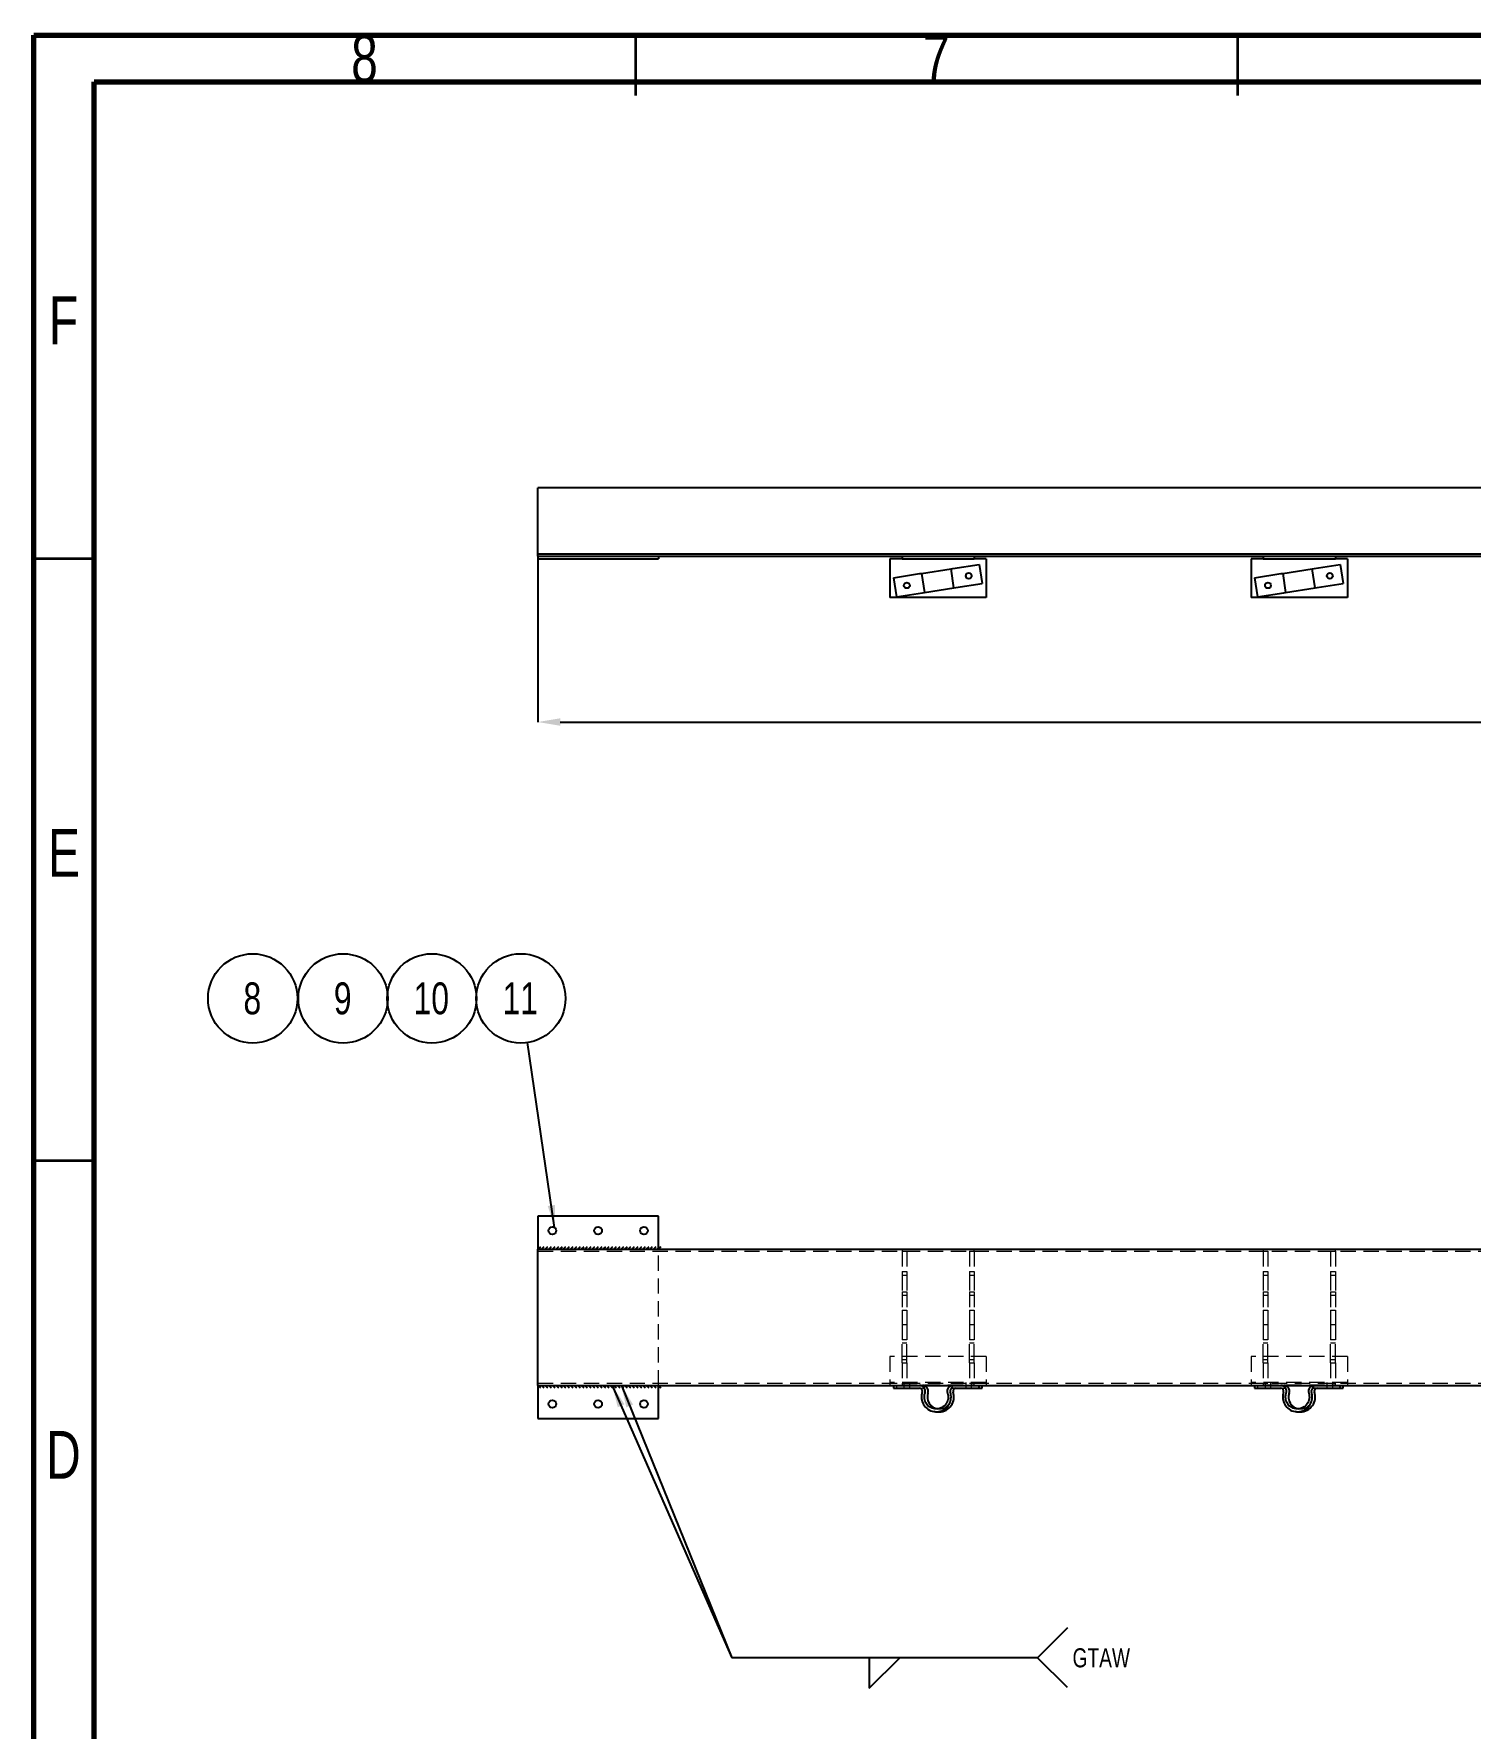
# Model space of a CAD drawing. Header units: millimetres. Extents: x 122 to 2816, y -707 to 556.
# Drawn here: x 1941.2 to 2060.5, y -169.6 to -28.9 of the extents above; entities that cross this region are included whole.
import ezdxf

# ---------------------------------------------------------------- set-up
doc = ezdxf.new("R2010")
doc.units = ezdxf.units.MM
doc.header["$PDSIZE"] = -1
doc.linetypes.add('HIDDEN', pattern=[1.905, 1.27, -0.635])
doc.layers.add('FORMAT', color=7, linetype='Continuous')
doc.styles.add('SLDTEXTSTYLE7', font='TXT', dxfattribs={"width": 0.75})
doc.dimstyles.new('SLDDIMSTYLE0', dxfattribs={"dimtxt": 2.5, "dimasz": 1.852083, "dimexe": 0, "dimexo": 0.625, "dimgap": 0, "dimtad": 1, "dimdec": 0, "dimrnd": 1e-09, "dimtxsty": 'Standard', "dimsah": 1, "dimcen": 2.5, "dimazin": 3, "dimtfac": 1.852083, "dimtdec": 0, "dimtmove": 0, "dimatfit": 3, "dimfrac": 2})
doc.dimstyles.new('SLDDIMSTYLE61', dxfattribs={"dimtxt": 1.852083, "dimasz": 1.852083, "dimexe": 0, "dimexo": 0.625, "dimgap": 0.463021, "dimtad": 1, "dimlfac": 25, "dimzin": 12, "dimtxsty": 'SLDTEXTSTYLE7', "dimsah": 1, "dimcen": 2.5, "dimazin": 3, "dimtfac": 1, "dimtmove": 0, "dimatfit": 3, "dimfrac": 2, "dimtzin": 12})
doc.dimstyles.new('SLDDIMSTYLE62', dxfattribs={"dimtxt": 1.852083, "dimasz": 1.852083, "dimexe": 0, "dimexo": 0.625, "dimgap": 0.463021, "dimtad": 1, "dimdec": 0, "dimlfac": 25, "dimrnd": 1e-09, "dimzin": 12, "dimtxsty": 'SLDTEXTSTYLE7', "dimsah": 1, "dimcen": 2.5, "dimazin": 3, "dimtfac": 1, "dimtdec": 0, "dimtmove": 0, "dimatfit": 3, "dimfrac": 2, "dimtzin": 12})

# ---------------------------------------------------------------- blocks, each defined once
blk = doc.blocks.new('*D1407')
at = {"layer": 'Defpoints', "color": 0}
for p in [(2142.45, -65.96), (2155.13, -67.86), (1983.09, -72.27), (2156.53, -72.27), (2156.53, -72.27)]:
    blk.add_point(p, dxfattribs=at)
at = {"layer": 'FORMAT', "color": 0, "lineweight": -2}
blk.add_line((2155.12, -67.8), (2151.87, -57.55), dxfattribs=at)
blk.add_arc((2156.53, -72.27), 15.44, 114.4783, 173.1217, dxfattribs=at)
at = {"layer": 'FORMAT', "color": 0}
for points in [[(2150.03, -57.93), (2150.25, -58.51), (2151.87, -57.55)], [(2141.52, -70.44), (2140.9, -70.4), (2141.1, -72.27)]]:
    blk.add_solid(points, dxfattribs=at)
at = {"layer": 'FORMAT', "color": 0, "insert": (2141.74, -62.13), "char_height": 1.852, "attachment_point": 1, "rotation": 47.4041, "style": 'SLDTEXTSTYLE7'}
blk.add_mtext('\\A1;72.4°', dxfattribs=at)
blk = doc.blocks.new('*D1408')
at = {"layer": 'Defpoints', "color": 0}
for p in [(1983.09, -72.27), (2156.53, -72.27), (2156.53, -86.06)]:
    blk.add_point(p, dxfattribs=at)
at = {"layer": 'FORMAT', "color": 0, "lineweight": -2}
for p, q in [((1983.09, -72.33), (1983.09, -86.06)), ((2156.53, -72.33), (2156.53, -86.06)), ((1984.95, -86.06), (2154.68, -86.06))]:
    blk.add_line(p, q, dxfattribs=at)
at = {"layer": 'FORMAT', "color": 0}
for points in [[(1984.95, -85.75), (1984.95, -86.37), (1983.09, -86.06)], [(2154.68, -85.75), (2154.68, -86.37), (2156.53, -86.06)]]:
    blk.add_solid(points, dxfattribs=at)
at = {"layer": 'FORMAT', "color": 0, "insert": (2067.01, -83.74), "char_height": 1.852, "attachment_point": 2, "style": 'SLDTEXTSTYLE7'}
blk.add_mtext('\\A1;4336', dxfattribs=at)
blk = doc.blocks.new('SW_NOTE_0_142')
at = {"layer": 'FORMAT', "color": 0}
blk.add_circle((-0.54, 3.67), 3.71, dxfattribs=at)
at = {"layer": 'FORMAT', "color": 0, "insert": (-0.59, 5), "char_height": 2.646, "attachment_point": 2, "style": 'SLDTEXTSTYLE7'}
blk.add_mtext('11', dxfattribs=at)
blk = doc.blocks.new('SW_NOTE_0_145')
at = {"layer": 'FORMAT', "color": 0}
blk.add_circle((1.95, 2.08), 3.71, dxfattribs=at)
at = {"layer": 'FORMAT', "color": 0, "insert": (1.9, 3.41), "char_height": 2.646, "attachment_point": 2, "style": 'SLDTEXTSTYLE7'}
blk.add_mtext('10', dxfattribs=at)
blk = doc.blocks.new('SW_NOTE_0_146')
at = {"layer": 'FORMAT', "color": 0}
blk.add_circle((0.98, 2.08), 3.71, dxfattribs=at)
at = {"layer": 'FORMAT', "color": 0, "insert": (0.95, 3.41), "char_height": 2.65, "attachment_point": 2, "style": 'SLDTEXTSTYLE7'}
blk.add_mtext('9', dxfattribs=at)
blk = doc.blocks.new('SW_NOTE_0_147')
at = {"layer": 'FORMAT', "color": 0}
blk.add_circle((0.98, 2.08), 3.71, dxfattribs=at)
at = {"layer": 'FORMAT', "color": 0, "insert": (0.95, 3.41), "char_height": 2.65, "attachment_point": 2, "style": 'SLDTEXTSTYLE7'}
blk.add_mtext('8', dxfattribs=at)
blk = doc.blocks.new('SW_SYMBOL_AWLD_FILL')
at = {"layer": 'FORMAT', "color": 0}
for p, q in [((0, 0), (0, 1250)), ((0, 1250), (1250, 0)), ((1250, 0), (0, 0))]:
    blk.add_line(p, q, dxfattribs=at)
blk = doc.blocks.new('SW_WELDSYMBOL_9')
at = {"layer": 'FORMAT', "color": 0}
for p, q in [((27.88, 2.48), (25.4, 0)), ((25.4, 0), (0, 0)), ((27.88, -2.48), (25.4, 0))]:
    blk.add_line(p, q, dxfattribs=at)
at = {"layer": 'FORMAT', "color": 0, "extrusion": (0, 0, -1), "xscale": 0.0020277832, "yscale": 0.0020277832, "zscale": 0.0020277832, "rotation": 180}
blk.add_blockref('SW_SYMBOL_AWLD_FILL', (-11.42, 0), dxfattribs=at)
at = {"layer": 'FORMAT', "color": 0, "insert": (28.31, 0.79), "char_height": 1.587, "attachment_point": 1, "style": 'SLDTEXTSTYLE7'}
blk.add_mtext('GTAW', dxfattribs=at)

msp = doc.modelspace()

# ---------------------------------------------------------------- linework, layer by layer
at = {"color": 7, "linetype": 'Continuous', "lineweight": 70}
for p, q in [((1941.225354, -316.012227), (1941.225354, -29.012227)), ((1941.225354, -29.012227), (2341.225354, -29.012227)), ((1946.225354, -309.878702), (1946.225354, -32.878702)), ((1946.225354, -32.878702), (2335.627826, -32.878702))]:
    msp.add_line(p, q, dxfattribs=at)
at = {"color": 7, "linetype": 'Continuous', "lineweight": 35}
for p, q in [((1991.225354, -34.012227), (1991.225354, -29.012227)), ((2041.225354, -34.012227), (2041.225354, -29.012227)), ((1946.225354, -72.512227), (1941.225354, -72.512227)), ((1946.225354, -122.512227), (1941.225354, -122.512227))]:
    msp.add_line(p, q, dxfattribs=at)
at = {"color": 7, "linetype": 'Continuous', "lineweight": 25}
for p, q in [((2154.738108, -66.607135), (1983.093844, -66.607135)), ((1983.093844, -66.724292), (1983.093844, -66.607135)), ((1983.093844, -72.098304), (1983.093844, -66.724292)), ((1983.093844, -72.098304), (2156.48001, -72.098304)), ((1983.093844, -72.268009), (1983.093844, -72.098304)), ((1983.093844, -72.268009), (1983.093844, -72.508009)), ((1983.093844, -72.268009), (1993.093844, -72.268009)), ((1983.093844, -72.508009), (1993.093844, -72.508009)), ((1993.093844, -72.268009), (1993.093844, -72.508009)), ((1993.093844, -72.268009), (2013.333844, -72.268009)), ((2013.333844, -72.508009), (2012.333844, -72.508009)), ((2012.333844, -72.508009), (2012.333844, -72.668009)), ((2012.333844, -72.668009), (2012.333844, -75.708009)), ((2013.333844, -72.268009), (2013.333844, -72.508009)), ((2013.333844, -72.268009), (2019.333844, -72.268009)), ((2013.333844, -72.508009), (2019.333844, -72.508009)), ((2017.564368, -73.305483), (2019.738471, -72.968914)), ((2019.333844, -72.268009), (2019.333844, -72.508009)), ((2019.333844, -72.268009), (2043.333844, -72.268009)), ((2020.333844, -72.508009), (2019.333844, -72.508009)), ((2019.738471, -72.968914), (2019.983248, -74.55008)), ((2020.333844, -72.508009), (2020.333844, -72.668009)), ((2020.333844, -72.668009), (2020.333844, -75.708009)), ((2043.333844, -72.508009), (2042.333844, -72.508009)), ((2042.333844, -72.508009), (2042.333844, -72.668009)), ((2042.333844, -72.668009), (2042.333844, -75.708009)), ((2043.333844, -72.268009), (2049.333844, -72.268009)), ((2043.333844, -72.268009), (2043.333844, -72.508009)), ((2043.333844, -72.508009), (2049.333844, -72.508009)), ((2047.564368, -73.305483), (2049.738471, -72.968914)), ((2049.333844, -72.268009), (2049.333844, -72.508009)), ((2049.333844, -72.268009), (2073.333844, -72.268009)), ((2050.333844, -72.508009), (2049.333844, -72.508009)), ((2049.738471, -72.968914), (2049.983248, -74.55008)), ((2050.333844, -72.508009), (2050.333844, -72.668009)), ((2050.333844, -72.668009), (2050.333844, -75.708009)), ((2012.623226, -74.070412), (2014.797329, -73.733844)), ((2012.623226, -74.070412), (2012.868004, -75.651578)), ((2014.797329, -73.733844), (2014.955445, -73.709366)), ((2014.955445, -73.709366), (2017.406252, -73.329961)), ((2014.955445, -73.709366), (2015.200223, -75.290531)), ((2017.406252, -73.329961), (2017.564368, -73.305483)), ((2017.651029, -74.911126), (2017.406252, -73.329961)), ((2017.809146, -74.886649), (2019.983248, -74.55008)), ((2042.623226, -74.070412), (2044.797329, -73.733844)), ((2042.623226, -74.070412), (2042.868004, -75.651578)), ((2044.797329, -73.733844), (2044.955445, -73.709366)), ((2044.955445, -73.709366), (2047.406252, -73.329961)), ((2044.955445, -73.709366), (2045.200223, -75.290531)), ((2047.406252, -73.329961), (2047.564368, -73.305483)), ((2047.651029, -74.911126), (2047.406252, -73.329961)), ((2047.809146, -74.886649), (2049.983248, -74.55008)), ((2020.333844, -75.708009), (2012.333844, -75.708009)), ((2012.868004, -75.651578), (2015.042106, -75.315009)), ((2015.042106, -75.315009), (2015.200223, -75.290531)), ((2015.200223, -75.290531), (2017.651029, -74.911126)), ((2017.651029, -74.911126), (2017.809146, -74.886649)), ((2050.333844, -75.708009), (2042.333844, -75.708009)), ((2042.868004, -75.651578), (2045.042106, -75.315009)), ((2045.042106, -75.315009), (2045.200223, -75.290531)), ((2045.200223, -75.290531), (2047.651029, -74.911126)), ((2047.651029, -74.911126), (2047.809146, -74.886649)), ((1983.093844, -127.110872), (1983.093844, -129.854018)), ((1993.093844, -127.110872), (1983.093844, -127.110872)), ((1993.093844, -129.854018), (1993.093844, -127.110872)), ((1983.093844, -129.854018), (2156.48001, -129.854018)), ((1983.093844, -135.228029), (1983.093844, -129.854018)), ((1983.093844, -135.793715), (1983.093844, -135.228029)), ((1983.093844, -141.167726), (1983.093844, -135.793715)), ((1983.093844, -141.167726), (1983.093844, -143.910872)), ((1983.093844, -141.167726), (2156.48001, -141.167726)), ((1993.093844, -143.910872), (1993.093844, -141.167726)), ((2012.623226, -141.167726), (2012.623226, -141.407726)), ((2012.623226, -141.407726), (2014.797329, -141.407726)), ((2017.564368, -141.407726), (2019.738471, -141.407726)), ((2019.738471, -141.407726), (2019.738471, -141.167726)), ((2019.738471, -141.407726), (2019.983248, -141.407726)), ((2019.983248, -141.407726), (2019.983248, -141.167726)), ((2042.623226, -141.167726), (2042.623226, -141.407726)), ((2042.623226, -141.407726), (2044.797329, -141.407726)), ((2047.564368, -141.407726), (2049.738471, -141.407726)), ((2049.738471, -141.407726), (2049.738471, -141.167726)), ((2049.738471, -141.407726), (2049.983248, -141.407726)), ((2049.983248, -141.407726), (2049.983248, -141.167726)), ((2016.180849, -143.367726), (2016.425626, -143.367726)), ((2046.180849, -143.367726), (2046.425626, -143.367726)), ((1983.093844, -143.910872), (1993.093844, -143.910872))]:
    msp.add_line(p, q, dxfattribs=at)
at = {"color": 7, "linetype": 'HIDDEN', "lineweight": 18}
for p, q in [((1983.093844, -130.023723), (2156.533844, -130.023723)), ((1993.093844, -141.167726), (1993.093844, -129.854018)), ((2013.333844, -129.910872), (2013.333844, -130.023723)), ((2019.333844, -129.910872), (2013.333844, -129.910872)), ((2013.333844, -130.023723), (2013.733844, -130.023723)), ((2013.333844, -130.023723), (2013.333844, -131.720779)), ((2013.733844, -130.023723), (2013.733844, -131.720779)), ((2018.933844, -130.023723), (2019.333844, -130.023723)), ((2018.933844, -130.023723), (2018.933844, -131.720779)), ((2019.333844, -130.023723), (2019.333844, -129.910872)), ((2019.333844, -130.023723), (2019.333844, -131.720779)), ((2043.333844, -129.910872), (2043.333844, -130.023723)), ((2049.333844, -129.910872), (2043.333844, -129.910872)), ((2043.333844, -130.023723), (2043.733844, -130.023723)), ((2043.333844, -130.023723), (2043.333844, -131.720779)), ((2043.733844, -130.023723), (2043.733844, -131.720779)), ((2048.933844, -130.023723), (2049.333844, -130.023723)), ((2048.933844, -130.023723), (2048.933844, -131.720779)), ((2049.333844, -130.023723), (2049.333844, -129.910872)), ((2049.333844, -130.023723), (2049.333844, -131.720779)), ((2013.333844, -131.720779), (2013.733844, -131.720779)), ((2013.333844, -131.720779), (2013.333844, -132.003622)), ((2013.333844, -132.003622), (2013.733844, -132.003622)), ((2013.333844, -132.003622), (2013.333844, -133.389551)), ((2013.733844, -131.720779), (2013.733844, -132.003622)), ((2013.733844, -132.003622), (2013.733844, -133.389551)), ((2018.933844, -131.720779), (2019.333844, -131.720779)), ((2018.933844, -131.720779), (2018.933844, -132.003622)), ((2018.933844, -132.003622), (2019.333844, -132.003622)), ((2018.933844, -132.003622), (2018.933844, -133.389551)), ((2019.333844, -131.720779), (2019.333844, -132.003622)), ((2019.333844, -132.003622), (2019.333844, -133.389551)), ((2043.333844, -131.720779), (2043.733844, -131.720779)), ((2043.333844, -131.720779), (2043.333844, -132.003622)), ((2043.333844, -132.003622), (2043.733844, -132.003622)), ((2043.333844, -132.003622), (2043.333844, -133.389551)), ((2043.733844, -131.720779), (2043.733844, -132.003622)), ((2043.733844, -132.003622), (2043.733844, -133.389551)), ((2048.933844, -131.720779), (2049.333844, -131.720779)), ((2048.933844, -131.720779), (2048.933844, -132.003622)), ((2048.933844, -132.003622), (2049.333844, -132.003622)), ((2048.933844, -132.003622), (2048.933844, -133.389551)), ((2049.333844, -131.720779), (2049.333844, -132.003622)), ((2049.333844, -132.003622), (2049.333844, -133.389551)), ((2013.333844, -133.389551), (2013.733844, -133.389551)), ((2013.333844, -133.389551), (2013.333844, -134.910872)), ((2013.333844, -133.672394), (2013.733844, -133.672394)), ((2013.733844, -133.389551), (2013.733844, -134.910872)), ((2018.933844, -133.389551), (2019.333844, -133.389551)), ((2018.933844, -133.389551), (2018.933844, -134.910872)), ((2018.933844, -133.672394), (2019.333844, -133.672394)), ((2019.333844, -133.389551), (2019.333844, -134.910872)), ((2043.333844, -133.389551), (2043.733844, -133.389551)), ((2043.333844, -133.389551), (2043.333844, -134.910872)), ((2043.333844, -133.672394), (2043.733844, -133.672394)), ((2043.733844, -133.389551), (2043.733844, -134.910872)), ((2048.933844, -133.389551), (2049.333844, -133.389551)), ((2048.933844, -133.389551), (2048.933844, -134.910872)), ((2048.933844, -133.672394), (2049.333844, -133.672394)), ((2049.333844, -133.389551), (2049.333844, -134.910872)), ((2013.333844, -134.910872), (2013.333844, -136.110872)), ((2013.333844, -134.910872), (2013.733844, -134.910872)), ((2013.733844, -134.910872), (2013.733844, -136.110872)), ((2018.933844, -134.910872), (2018.933844, -136.110872)), ((2018.933844, -134.910872), (2019.333844, -134.910872)), ((2019.333844, -134.910872), (2019.333844, -136.110872)), ((2043.333844, -134.910872), (2043.333844, -136.110872)), ((2043.333844, -134.910872), (2043.733844, -134.910872)), ((2043.733844, -134.910872), (2043.733844, -136.110872)), ((2048.933844, -134.910872), (2048.933844, -136.110872)), ((2048.933844, -134.910872), (2049.333844, -134.910872)), ((2049.333844, -134.910872), (2049.333844, -136.110872)), ((2013.333844, -136.110872), (2013.733844, -136.110872)), ((2013.333844, -136.110872), (2013.333844, -137.632192)), ((2013.733844, -136.110872), (2013.733844, -137.632192)), ((2018.933844, -136.110872), (2019.333844, -136.110872)), ((2018.933844, -136.110872), (2018.933844, -137.632192)), ((2019.333844, -136.110872), (2019.333844, -137.632192)), ((2043.333844, -136.110872), (2043.733844, -136.110872)), ((2043.333844, -136.110872), (2043.333844, -137.632192)), ((2043.733844, -136.110872), (2043.733844, -137.632192)), ((2048.933844, -136.110872), (2049.333844, -136.110872)), ((2048.933844, -136.110872), (2048.933844, -137.632192)), ((2049.333844, -136.110872), (2049.333844, -137.632192)), ((2013.333844, -137.349349), (2013.733844, -137.349349)), ((2013.333844, -137.632192), (2013.733844, -137.632192)), ((2013.333844, -139.018121), (2013.333844, -137.632192)), ((2013.733844, -139.018121), (2013.733844, -137.632192)), ((2018.933844, -137.349349), (2019.333844, -137.349349)), ((2018.933844, -137.632192), (2019.333844, -137.632192)), ((2018.933844, -139.018121), (2018.933844, -137.632192)), ((2019.333844, -139.018121), (2019.333844, -137.632192)), ((2043.333844, -137.349349), (2043.733844, -137.349349)), ((2043.333844, -137.632192), (2043.733844, -137.632192)), ((2043.333844, -139.018121), (2043.333844, -137.632192)), ((2043.733844, -139.018121), (2043.733844, -137.632192)), ((2048.933844, -137.349349), (2049.333844, -137.349349)), ((2048.933844, -137.632192), (2049.333844, -137.632192)), ((2048.933844, -139.018121), (2048.933844, -137.632192)), ((2049.333844, -139.018121), (2049.333844, -137.632192)), ((2012.333844, -138.767726), (2012.333844, -141.007726)), ((2020.333844, -138.767726), (2012.333844, -138.767726)), ((2013.333844, -139.018121), (2013.733844, -139.018121)), ((2013.333844, -139.300964), (2013.333844, -139.018121)), ((2013.333844, -139.300964), (2013.733844, -139.300964)), ((2013.333844, -139.300964), (2013.333844, -140.99802)), ((2013.733844, -139.300964), (2013.733844, -139.018121)), ((2013.733844, -139.300964), (2013.733844, -140.99802)), ((2018.933844, -139.018121), (2019.333844, -139.018121)), ((2018.933844, -139.300964), (2018.933844, -139.018121)), ((2018.933844, -139.300964), (2019.333844, -139.300964)), ((2018.933844, -139.300964), (2018.933844, -140.99802)), ((2019.333844, -139.300964), (2019.333844, -139.018121)), ((2019.333844, -139.300964), (2019.333844, -140.99802)), ((2020.333844, -138.767726), (2020.333844, -141.007726)), ((2050.333844, -138.767726), (2042.333844, -138.767726)), ((2042.333844, -138.767726), (2042.333844, -141.007726)), ((2043.333844, -139.018121), (2043.733844, -139.018121)), ((2043.333844, -139.300964), (2043.333844, -139.018121)), ((2043.333844, -139.300964), (2043.733844, -139.300964)), ((2043.333844, -139.300964), (2043.333844, -140.99802)), ((2043.733844, -139.300964), (2043.733844, -139.018121)), ((2043.733844, -139.300964), (2043.733844, -140.99802)), ((2048.933844, -139.018121), (2049.333844, -139.018121)), ((2048.933844, -139.300964), (2048.933844, -139.018121)), ((2048.933844, -139.300964), (2049.333844, -139.300964)), ((2048.933844, -139.300964), (2048.933844, -140.99802)), ((2049.333844, -139.300964), (2049.333844, -139.018121)), ((2049.333844, -139.300964), (2049.333844, -140.99802)), ((2050.333844, -138.767726), (2050.333844, -141.007726)), ((1983.093844, -140.99802), (2156.533844, -140.99802)), ((2020.333844, -140.927726), (2012.333844, -140.927726)), ((2012.333844, -141.007726), (2012.333844, -141.167726)), ((2012.868004, -141.167726), (2012.868004, -141.407726)), ((2013.333844, -140.99802), (2013.333844, -141.110872)), ((2013.333844, -140.99802), (2013.733844, -140.99802)), ((2013.333844, -141.110872), (2019.333844, -141.110872)), ((2013.493844, -140.927726), (2013.493844, -141.167726)), ((2013.493844, -141.167726), (2013.493844, -141.407726)), ((2013.973844, -141.167726), (2013.973844, -140.927726)), ((2013.973844, -141.407726), (2013.973844, -141.167726)), ((2014.797329, -141.407726), (2015.042106, -141.407726)), ((2018.632631, -140.927726), (2018.632631, -141.167726)), ((2018.632631, -141.167726), (2018.632631, -141.407726)), ((2018.933844, -140.99802), (2019.333844, -140.99802)), ((2019.112631, -141.167726), (2019.112631, -140.927726)), ((2019.112631, -141.407726), (2019.112631, -141.167726)), ((2019.333844, -141.110872), (2019.333844, -140.99802)), ((2020.333844, -141.007726), (2020.333844, -141.167726)), ((2050.333844, -140.927726), (2042.333844, -140.927726)), ((2042.333844, -141.007726), (2042.333844, -141.167726)), ((2042.868004, -141.167726), (2042.868004, -141.407726)), ((2043.333844, -140.99802), (2043.333844, -141.110872)), ((2043.333844, -140.99802), (2043.733844, -140.99802)), ((2043.333844, -141.110872), (2049.333844, -141.110872)), ((2043.493844, -140.927726), (2043.493844, -141.167726)), ((2043.493844, -141.167726), (2043.493844, -141.407726)), ((2043.973844, -141.167726), (2043.973844, -140.927726)), ((2043.973844, -141.407726), (2043.973844, -141.167726)), ((2044.797329, -141.407726), (2045.042106, -141.407726)), ((2048.632631, -140.927726), (2048.632631, -141.167726)), ((2048.632631, -141.167726), (2048.632631, -141.407726)), ((2048.933844, -140.99802), (2049.333844, -140.99802)), ((2049.112631, -141.167726), (2049.112631, -140.927726)), ((2049.112631, -141.407726), (2049.112631, -141.167726)), ((2049.333844, -141.110872), (2049.333844, -140.99802)), ((2050.333844, -141.007726), (2050.333844, -141.167726)), ((2016.180849, -143.127726), (2016.425626, -143.127726)), ((2046.180849, -143.127726), (2046.425626, -143.127726))]:
    msp.add_line(p, q, dxfattribs=at)
at = {"color": 7, "linetype": 'Continuous', "lineweight": 25, "flags": 128}
for points in [[(2015.021683, -141.725564), (2014.985427, -141.855109), (2014.963265, -141.987868), (2014.955457, -142.122276), (2014.962097, -142.256748), (2014.983105, -142.389699), (2015.018234, -142.519561), (2015.067071, -142.644804), (2015.129038, -142.76395), (2015.203406, -142.875596), (2015.289298, -142.978424), (2015.385701, -143.071223), (2015.491478, -143.152899), (2015.605383, -143.222488), (2015.726073, -143.27917), (2015.852124, -143.322276), (2015.982051, -143.3513), (2016.114321, -143.365897), (2016.247376, -143.365897), (2016.379647, -143.3513), (2016.509573, -143.322276), (2016.635625, -143.27917), (2016.756314, -143.222488), (2016.870219, -143.152899), (2016.975997, -143.071223), (2017.0724, -142.978424), (2017.158291, -142.875596), (2017.232659, -142.76395), (2017.294627, -142.644804), (2017.343463, -142.519561), (2017.378592, -142.389699), (2017.3996, -142.256748), (2017.40624, -142.122276), (2017.398433, -141.987868), (2017.37627, -141.855109), (2017.340014, -141.725564)], [(2017.115659, -141.803402), (2017.147061, -141.91782), (2017.164838, -142.035198), (2017.168739, -142.153881), (2017.15871, -142.272195), (2017.134892, -142.388472), (2017.097621, -142.501072), (2017.047422, -142.608407), (2016.985003, -142.708964), (2016.911245, -142.801325), (2016.827188, -142.884188), (2016.734016, -142.956383), (2016.633044, -143.016894), (2016.525695, -143.064866), (2016.413484, -143.099623), (2016.297992, -143.120675), (2016.180849, -143.127726), (2016.063705, -143.120675), (2015.948213, -143.099623), (2015.836002, -143.064866), (2015.728654, -143.016894), (2015.627682, -142.956383), (2015.53451, -142.884188), (2015.450452, -142.801325), (2015.376694, -142.708964), (2015.314276, -142.608407), (2015.264077, -142.501072), (2015.226806, -142.388472), (2015.202987, -142.272195), (2015.192958, -142.153881), (2015.19686, -142.035198), (2015.214636, -141.91782), (2015.246038, -141.803402)], [(2045.021683, -141.725564), (2044.985427, -141.855109), (2044.963265, -141.987868), (2044.955457, -142.122276), (2044.962097, -142.256748), (2044.983105, -142.389699), (2045.018234, -142.519561), (2045.067071, -142.644804), (2045.129038, -142.76395), (2045.203406, -142.875596), (2045.289298, -142.978424), (2045.385701, -143.071223), (2045.491478, -143.152899), (2045.605383, -143.222488), (2045.726073, -143.27917), (2045.852124, -143.322276), (2045.982051, -143.3513), (2046.114321, -143.365897), (2046.247376, -143.365897), (2046.379647, -143.3513), (2046.509573, -143.322276), (2046.635625, -143.27917), (2046.756314, -143.222488), (2046.870219, -143.152899), (2046.975997, -143.071223), (2047.0724, -142.978424), (2047.158291, -142.875596), (2047.232659, -142.76395), (2047.294627, -142.644804), (2047.343463, -142.519561), (2047.378592, -142.389699), (2047.3996, -142.256748), (2047.40624, -142.122276), (2047.398433, -141.987868), (2047.37627, -141.855109), (2047.340014, -141.725564)], [(2047.115659, -141.803402), (2047.147061, -141.91782), (2047.164838, -142.035198), (2047.168739, -142.153881), (2047.15871, -142.272195), (2047.134892, -142.388472), (2047.097621, -142.501072), (2047.047422, -142.608407), (2046.985003, -142.708964), (2046.911245, -142.801325), (2046.827188, -142.884188), (2046.734016, -142.956383), (2046.633044, -143.016894), (2046.525695, -143.064866), (2046.413484, -143.099623), (2046.297992, -143.120675), (2046.180849, -143.127726), (2046.063705, -143.120675), (2045.948213, -143.099623), (2045.836002, -143.064866), (2045.728654, -143.016894), (2045.627682, -142.956383), (2045.53451, -142.884188), (2045.450452, -142.801325), (2045.376694, -142.708964), (2045.314276, -142.608407), (2045.264077, -142.501072), (2045.226806, -142.388472), (2045.202987, -142.272195), (2045.192958, -142.153881), (2045.19686, -142.035198), (2045.214636, -141.91782), (2045.246038, -141.803402)]]:
    msp.add_lwpolyline(points, dxfattribs=at)
at = {"color": 7, "linetype": 'Continuous', "lineweight": 25}
for centre, radius in [((2013.733844, -74.708009), 0.24), ((2018.872631, -73.912483), 0.24), ((2043.733844, -74.708009), 0.24), ((2048.872631, -73.912483), 0.24), ((1984.293844, -128.310872), 0.32), ((1988.093844, -128.310872), 0.32), ((1991.893844, -128.310872), 0.32), ((1984.293844, -142.710872), 0.32), ((1988.093844, -142.710872), 0.32), ((1991.893844, -142.710872), 0.32)]:
    msp.add_circle(centre, radius, dxfattribs=at)
for centre, radius, start, end in [((2014.793622, -141.646548), 0.478836, 340.8784289, 89.5563794), ((2014.79529, -141.647268), 0.23955, 340.92246133, 89.51234696), ((2015.038399, -141.646548), 0.478836, 340.8784289, 89.5563794), ((2016.436511, -142.128826), 1.000121, 161.01107607, 262.34212357), ((2016.415456, -142.130352), 1.237416, 270.47088846, 19.09430325), ((2017.568765, -141.647034), 0.479328, 90.5255328, 199.03965891), ((2017.566407, -141.647268), 0.23955, 90.48765304, 199.07753866), ((2017.811185, -141.647268), 0.23955, 90.48765304, 199.07753866), ((2044.793622, -141.646548), 0.478836, 340.8784289, 89.5563794), ((2044.79529, -141.647268), 0.23955, 340.92246133, 89.51234696), ((2045.038399, -141.646548), 0.478836, 340.8784289, 89.5563794), ((2046.436511, -142.128826), 1.000121, 161.01107607, 262.34212358), ((2046.415456, -142.130352), 1.237416, 270.47088846, 19.09430325), ((2047.568765, -141.647034), 0.479328, 90.5255328, 199.03965891), ((2047.566407, -141.647268), 0.23955, 90.48765304, 199.07753866), ((2047.811185, -141.647268), 0.23955, 90.48765304, 199.07753866)]:
    msp.add_arc(centre, radius, start, end, dxfattribs=at)
at = {"color": 7, "linetype": 'HIDDEN', "lineweight": 18}
for centre, radius, start, end in [((2015.040067, -141.647268), 0.23955, 340.92246134, 89.51234696), ((2016.435796, -142.130352), 1.237416, 160.90569675, 269.52911154), ((2016.419547, -142.130662), 0.996179, 263.29510483, 19.17867273), ((2017.813542, -141.647034), 0.479328, 90.5255328, 199.03965891), ((2045.040067, -141.647268), 0.23955, 340.92246134, 89.51234696), ((2046.435796, -142.130352), 1.237416, 160.90569675, 269.52911154), ((2046.419547, -142.130662), 0.996179, 263.29510483, 19.17867273), ((2047.813542, -141.647034), 0.479328, 90.5255328, 199.03965891)]:
    msp.add_arc(centre, radius, start, end, dxfattribs=at)
at = {"layer": 'FORMAT'}
for p, q in [((1983.293844, -129.654018), (1983.093844, -129.854018)), ((1983.593844, -129.654018), (1983.393844, -129.854018)), ((1983.893844, -129.654018), (1983.693844, -129.854018)), ((1984.193844, -129.654018), (1983.993844, -129.854018)), ((1984.493844, -129.654018), (1984.293844, -129.854018)), ((1984.793844, -129.654018), (1984.593844, -129.854018)), ((1985.093844, -129.654018), (1984.893844, -129.854018)), ((1985.393844, -129.654018), (1985.193844, -129.854018)), ((1985.693844, -129.654018), (1985.493844, -129.854018)), ((1985.993844, -129.654018), (1985.793844, -129.854018)), ((1986.293844, -129.654018), (1986.093844, -129.854018)), ((1986.593844, -129.654018), (1986.393844, -129.854018)), ((1986.893844, -129.654018), (1986.693844, -129.854018)), ((1987.193844, -129.654018), (1986.993844, -129.854018)), ((1987.493844, -129.654018), (1987.293844, -129.854018)), ((1987.793844, -129.654018), (1987.593844, -129.854018)), ((1988.093844, -129.654018), (1987.893844, -129.854018)), ((1988.393844, -129.654018), (1988.193844, -129.854018)), ((1988.693844, -129.654018), (1988.493844, -129.854018)), ((1988.993844, -129.654018), (1988.793844, -129.854018)), ((1989.293844, -129.654018), (1989.093844, -129.854018)), ((1989.593844, -129.654018), (1989.393844, -129.854018)), ((1989.893844, -129.654018), (1989.693844, -129.854018)), ((1990.193844, -129.654018), (1989.993844, -129.854018)), ((1990.493844, -129.654018), (1990.293844, -129.854018)), ((1990.793844, -129.654018), (1990.593844, -129.854018)), ((1991.093844, -129.654018), (1990.893844, -129.854018)), ((1991.393844, -129.654018), (1991.193844, -129.854018)), ((1991.693844, -129.654018), (1991.493844, -129.854018)), ((1991.993844, -129.654018), (1991.793844, -129.854018)), ((1992.293844, -129.654018), (1992.093844, -129.854018)), ((1992.593844, -129.654018), (1992.393844, -129.854018)), ((1992.893844, -129.654018), (1992.693844, -129.854018)), ((1993.193844, -129.654018), (1992.993844, -129.854018)), ((1993.293844, -129.654018), (1993.093844, -129.854018)), ((1983.093844, -141.167726), (1983.293844, -141.367726)), ((1983.393844, -141.167726), (1983.593844, -141.367726)), ((1983.693844, -141.167726), (1983.893844, -141.367726)), ((1983.993844, -141.167726), (1984.193844, -141.367726)), ((1984.293844, -141.167726), (1984.493844, -141.367726)), ((1984.593844, -141.167726), (1984.793844, -141.367726)), ((1984.893844, -141.167726), (1985.093844, -141.367726)), ((1985.193844, -141.167726), (1985.393844, -141.367726)), ((1985.493844, -141.167726), (1985.693844, -141.367726)), ((1985.793844, -141.167726), (1985.993844, -141.367726)), ((1986.093844, -141.167726), (1986.293844, -141.367726)), ((1986.393844, -141.167726), (1986.593844, -141.367726)), ((1986.693844, -141.167726), (1986.893844, -141.367726)), ((1986.993844, -141.167726), (1987.193844, -141.367726)), ((1987.293844, -141.167726), (1987.493844, -141.367726)), ((1987.593844, -141.167726), (1987.793844, -141.367726)), ((1987.893844, -141.167726), (1988.093844, -141.367726)), ((1988.193844, -141.167726), (1988.393844, -141.367726)), ((1988.493844, -141.167726), (1988.693844, -141.367726)), ((1988.793844, -141.167726), (1988.993844, -141.367726)), ((1989.093844, -141.167726), (1989.293844, -141.367726)), ((1989.393844, -141.167726), (1989.593844, -141.367726)), ((1989.693844, -141.167726), (1989.893844, -141.367726)), ((1989.993844, -141.167726), (1990.193844, -141.367726)), ((1990.293844, -141.167726), (1990.493844, -141.367726)), ((1990.593844, -141.167726), (1990.793844, -141.367726)), ((1990.893844, -141.167726), (1991.093844, -141.367726)), ((1991.193844, -141.167726), (1991.393844, -141.367726)), ((1991.493844, -141.167726), (1991.693844, -141.367726)), ((1991.793844, -141.167726), (1991.993844, -141.367726)), ((1992.093844, -141.167726), (1992.293844, -141.367726)), ((1992.393844, -141.167726), (1992.593844, -141.367726)), ((1992.693844, -141.167726), (1992.893844, -141.367726)), ((1992.993844, -141.167726), (1993.193844, -141.367726)), ((1993.093844, -141.167726), (1993.293844, -141.367726))]:
    msp.add_line(p, q, dxfattribs=at)

# ---------------------------------------------------------------- block references
for name, p in [('SW_NOTE_0_147', (1958.419779, -111.101748)), ('SW_NOTE_0_146', (1965.925832, -111.101748)), ('SW_NOTE_0_145', (1972.333331, -111.101748)), ('SW_NOTE_0_142', (1982.214812, -112.689578)), ('SW_WELDSYMBOL_9', (1999.18999, -163.797228))]:
    msp.add_blockref(name, p, dxfattribs=at)

# ---------------------------------------------------------------- texts
at = {"color": 7, "linetype": 'Continuous', "lineweight": 0, "char_height": 3.96875, "attachment_point": 2, "style": 'SLDTEXTSTYLE7'}
for s, insert in [('8', (1968.685391, -28.952073)), ('7', (2016.185391, -28.952073)), ('F', (1943.683094, -50.702073)), ('E', (1943.733163, -94.952073)), ('D', (1943.678042, -144.952073))]:
    msp.add_mtext(s, dxfattribs=dict(at, insert=insert))

# ---------------------------------------------------------------- dimensions: what is measured, and where the dimension line sits
at = {"layer": 'FORMAT'}
dim = msp.add_angular_dim_2l(base=(2142.446058, -65.9564), line1=((1983.093844, -72.268009), (2156.533844, -72.268009)), line2=((2156.533844, -72.268009), (2155.134411, -67.85644)), dimstyle='SLDDIMSTYLE61', dxfattribs=at)
dim.commit()
dim.dimension.update_dxf_attribs({"geometry": '*D1407', "text_midpoint": (2145.169936, -61.819864), "dimtype": 162})
dim = msp.add_linear_dim(base=(2156.533844, -86.058009), p1=(1983.093844, -72.268009), p2=(2156.533844, -72.268009), dimstyle='SLDDIMSTYLE62', dxfattribs=at)
dim.commit()
dim.dimension.update_dxf_attribs({"geometry": '*D1408', "text_midpoint": (2067.005477, -86.058009), "dimtype": 160})

# ---------------------------------------------------------------- leaders
for points in [[(1984.481117, -128.051394), (1982.214812, -112.689578)], [(1989.260152, -141.167726), (1999.18999, -163.797228)], [(1990.020962, -141.167726), (1999.18999, -163.797228)]]:
    msp.add_leader(points, dimstyle='SLDDIMSTYLE0', dxfattribs=at)

doc.saveas('drawing.dxf')
